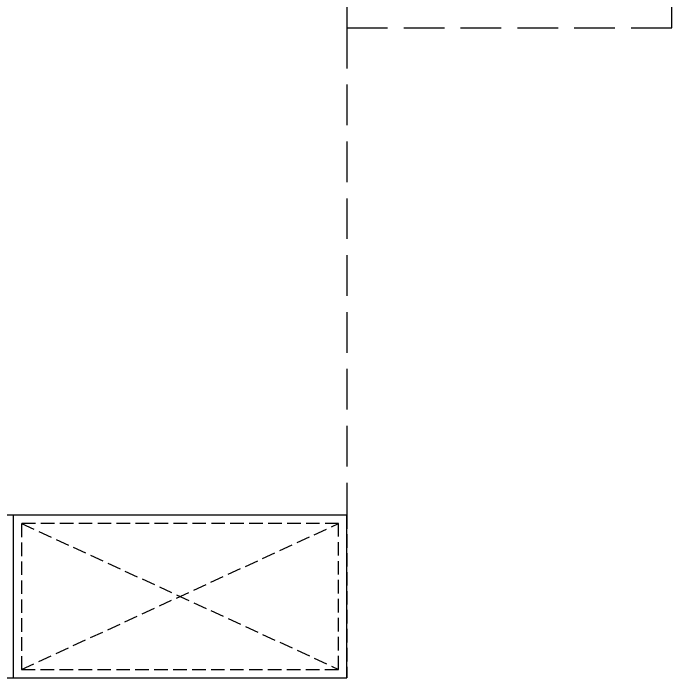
# Model space of a CAD drawing. Header units: millimetres. Extents: x 285006 to 3037698, y -2820855 to 192241.
# Drawn here: x 856511 to 857727, y -638723 to -637496 of the extents above; entities that cross this region are included whole.
import ezdxf

# ---------------------------------------------------------------- set-up
doc = ezdxf.new("R2010")
doc.units = ezdxf.units.MM
doc.linetypes.add('DASH', pattern=[0.35, 0.25, -0.1])
for name, color, linetype in [('BS-SHORT CABINET', 30, 'Continuous'), ('DS-NOTES', 8, 'Continuous'), ('FF-FURN', 51, 'Continuous'), ('FF1-固定家具(落地、到顶)', 30, 'Continuous')]:
    doc.layers.add(name, color=color, linetype=linetype)

# ---------------------------------------------------------------- blocks, each defined once
blk = doc.blocks.new('*U916')
at = {"layer": 'FF1-固定家具(落地、到顶)', "color": 55, "linetype": 'DASH', "ltscale": 100}
for p, q in [((616.3, 0), (616.3, 300)), ((15.4, 284.6), (600.9, 15.4)), ((15.4, 15.4), (600.9, 284.6))]:
    blk.add_line(p, q, dxfattribs=at)
at = {"layer": 'FF1-固定家具(落地、到顶)'}
blk.add_lwpolyline([(0, 300), (616.3, 300), (616.3, 0), (0, 0)], close=True, dxfattribs=at)
at = {"layer": 'FF1-固定家具(落地、到顶)', "color": 55, "linetype": 'DASH', "ltscale": 100}
blk.add_lwpolyline([(15.4, 284.6), (600.9, 284.6), (600.9, 15.4), (15.4, 15.4)], close=True, dxfattribs=at)

msp = doc.modelspace()

# ---------------------------------------------------------------- linework, layer by layer
at = {"layer": 'BS-SHORT CABINET', "elevation": 0}
msp.add_lwpolyline([(854110.5, -638722.5), (857126.9, -638722.6), (857126.9, -638422.5), (854110.5, -638422.5)], close=True, dxfattribs=at)
at = {"layer": 'DS-NOTES', "linetype": 'DASH', "ltscale": 300}
msp.add_lwpolyline([(857126.9, -637522.5), (857126.9, -638422.5)], dxfattribs=at)
at = {"layer": 'FF-FURN', "linetype": 'DASH', "ltscale": 300, "elevation": 0}
msp.add_lwpolyline([(857126.9, -637522.5), (857726.9, -637522.5), (857726.9, -636922.5), (857126.9, -636922.5)], close=True, dxfattribs=at)

# ---------------------------------------------------------------- block references
at = {"xscale": -1, "rotation": 180}
msp.add_blockref('*U916', (856510.6, -638422.5, 0), dxfattribs=at)

doc.saveas('drawing.dxf')
